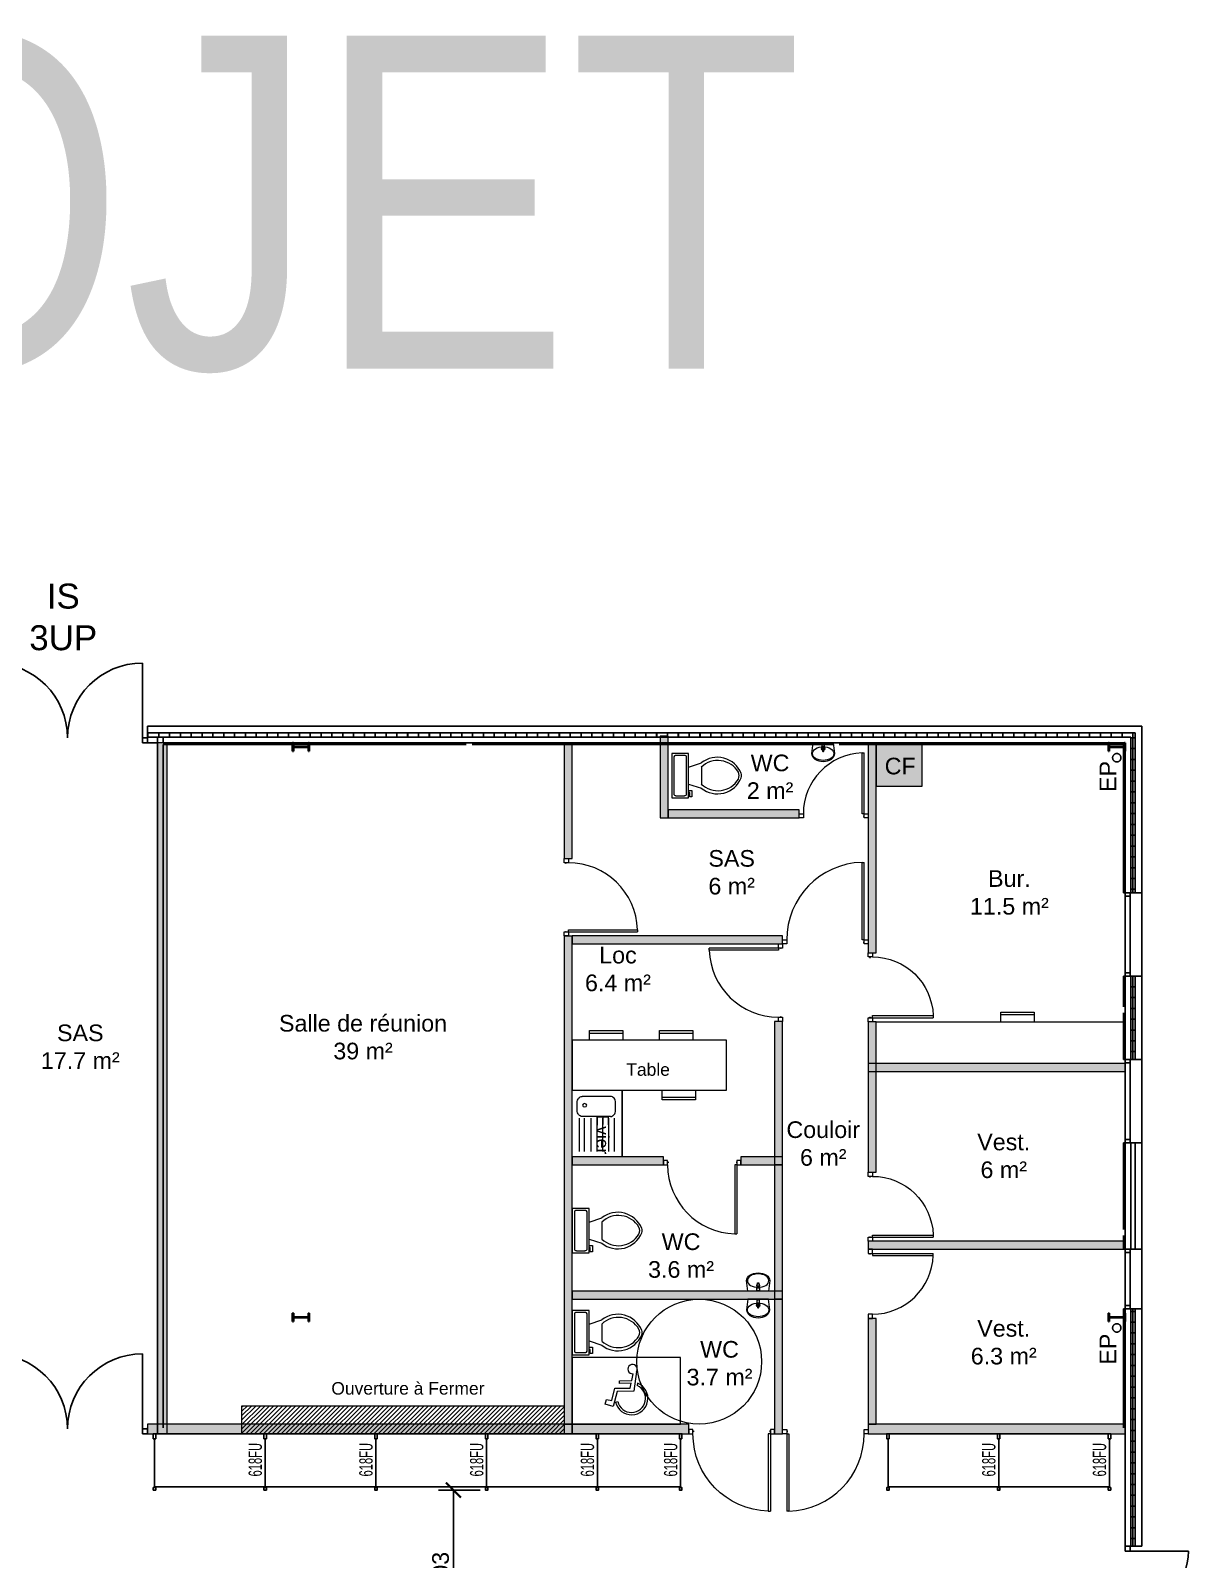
# Model space of a CAD drawing. Header units: millimetres. Extents: x 15590 to 15992, y 1055 to 1132.
# Drawn here: x 15718.58 to 15732.49, y 1105.35 to 1123.72 of the extents above; entities that cross this region are included whole.
import ezdxf
from ezdxf.enums import TextEntityAlignment as Align

# ---------------------------------------------------------------- set-up
doc = ezdxf.new("R2010")
doc.units = ezdxf.units.MM
doc.header["$MEASUREMENT"] = 0
for name, pattern in [('Cache', [564.444447, 282.222223, -282.222223]), ('Court', [0.25, 0.05, -0.075, 0.05, -0.075]), ('Tirets', [0.004586, 0.002822, -0.001764])]:
    doc.linetypes.add(name, pattern=pattern)
doc.layers.get('0').update_dxf_attribs({"lineweight": 9})
for name, color, linetype in [('Cotation', 7, 'Continuous'), ('EP', 7, 'Continuous'), ('FAMILLES', 8, 'Continuous'), ('GOND', 6, 'Continuous'), ('gondole', 6, 'Continuous'), ('Gondoles.VETTI', 7, 'Continuous'), ('le cartouche', 7, 'Continuous'), ('murs exterieurs.P', 7, 'Continuous'), ('murs interieurs.P', 7, 'Continuous'), ('structure', 7, 'Continuous')]:
    doc.layers.add(name, color=color, linetype=linetype)
for name, color, linetype, lineweight in [('DM cloison', 7, 'Continuous', 9), ('DM Divers', 7, 'Continuous', 9), ('DM locaux sociaux', 7, 'Continuous', 9), ('DM porte', 7, 'Continuous', 9), ('DM sanitaire', 7, 'Continuous', 9), ('Eléments', 7, 'Continuous', 9)]:
    doc.layers.add(name, color=color, linetype=linetype, lineweight=lineweight)
doc.styles.add('Arial Narrow', font='ARIALN.TTF', dxfattribs={"height": 0.3})
doc.styles.add('GENERATED_STYLE_2', font='')
doc.styles.get("Standard").update_dxf_attribs({"font": 'swiss.ttf', "height": 0.2})
doc.styles.get('GENERATED_STYLE_2').set_extended_font_data('Arial Occidental')
doc.dimstyles.get("Standard").update_dxf_attribs({"dimtxt": 0.2, "dimasz": 0.18, "dimexe": 0.18, "dimexo": 0.0625, "dimgap": 0.05, "dimtad": 1, "dimzin": 4, "dimdsep": 46, "dimtxsty": 'Standard', "dimblk": 'ARCHTICK', "dimcen": 0.09, "dimadec": 0, "dimazin": 0, "dimtfac": 1, "dimtofl": 0, "dimtmove": 0, "dimatfit": 3, "dimfxl": 1, "dimtolj": 1, "dimtzin": 0, "dimarcsym": 0})
pattern_1 = [(90, (15693.99056, 1074.65998), (-0.13, 8e-18), []), (180, (15693.99056, 1074.65998), (-8e-18, -0.13), [])]

# ---------------------------------------------------------------- blocks, each defined once
blk = doc.blocks.new('*U14')
at = {"layer": 'DM cloison'}
blk.add_hatch(color=3, dxfattribs=at).paths.add_polyline_path([(116, 1000), (0, 1000), (0, -7300), (116, -7300)])
blk.add_lwpolyline([(0, 1000), (0, -7300), (116, -7300), (116, 1000)], close=True, dxfattribs=at)
blk = doc.blocks.new('*U15')
at = {"layer": 'DM cloison'}
blk.add_hatch(color=3, dxfattribs=at).paths.add_polyline_path([(-237, 116), (-237, 0), (4866, 0), (4866, 116)])
blk.add_lwpolyline([(-237, 0), (4866, 0), (4866, 116), (-237, 116)], close=True, dxfattribs=at)
blk = doc.blocks.new('*U17')
at = {"layer": 'DM cloison'}
blk.add_hatch(color=3, dxfattribs=at).paths.add_polyline_path([(0, 116), (0, 0), (1400, 0), (1400, 116)])
blk.add_lwpolyline([(0, 0), (1400, 0), (1400, 116), (0, 116)], close=True, dxfattribs=at)
blk = doc.blocks.new('*U18')
at = {"layer": 'DM cloison'}
blk.add_hatch(color=3, dxfattribs=at).paths.add_polyline_path([(-2085, 116), (-2085, 0), (1000, 0), (1000, 116)])
blk.add_lwpolyline([(-2085, 0), (1000, 0), (1000, 116), (-2085, 116)], close=True, dxfattribs=at)
blk = doc.blocks.new('*U19')
at = {"layer": 'DM cloison'}
blk.add_hatch(color=2, dxfattribs=at).paths.add_polyline_path([(-2085, 96), (-2085, 0), (1000, 0), (1000, 96)])
blk.add_lwpolyline([(-2085, 0), (1000, 0), (1000, 96), (-2085, 96)], close=True, dxfattribs=at)
blk = doc.blocks.new('*U24')
at = {"layer": 'DM cloison'}
blk.add_hatch(color=2, dxfattribs=at).paths.add_polyline_path([(96, 1616), (0, 1616), (0, 0), (96, 0)])
blk.add_lwpolyline([(0, 1616), (0, 0), (96, 0), (96, 1616)], close=True, dxfattribs=at)
blk = doc.blocks.new('*U21')
at = {"layer": 'DM cloison'}
blk.add_hatch(color=2, dxfattribs=at).paths.add_polyline_path([(96, 1271), (0, 1271), (0, 0), (96, 0)])
blk.add_lwpolyline([(0, 1271), (0, 0), (96, 0), (96, 1271)], close=True, dxfattribs=at)
blk = doc.blocks.new('*U20')
at = {"layer": 'DM porte'}
for p, q in [((50, 0), (0, 0)), ((0, 0), (0, -50)), ((50, -50), (50, 0)), ((0, -50), (50, -50)), ((15, -50), (15, -55)), ((15, -55), (25, -55)), ((25, -55), (25, -50)), ((50, -50), (50, -75)), ((50, -50), (780, -50)), ((50, -75), (780, -75)), ((780, -75), (780, -50)), ((0, -780), (0, -830)), ((50, -780), (0, -780)), ((0, -830), (50, -830)), ((15, -775), (25, -775)), ((15, -780), (15, -775)), ((25, -775), (25, -780)), ((50, -830), (50, -780))]:
    blk.add_line(p, q, dxfattribs=at)
blk.add_arc((50, -50), 730, 270, 358.0374, dxfattribs=at)
blk = doc.blocks.new('*U35')
at = {"layer": 'DM cloison'}
blk.add_hatch(color=2, dxfattribs=at).paths.add_polyline_path([(96, 1806), (0, 1806), (0, 0), (96, 0)])
blk.add_lwpolyline([(0, 1806), (0, 0), (96, 0), (96, 1806)], close=True, dxfattribs=at)
blk = doc.blocks.new('*U23')
at = {"layer": 'DM cloison'}
blk.add_hatch(color=2, dxfattribs=at).paths.add_polyline_path([(0, 96), (0, 0), (2526, 0), (2526, 96)])
blk.add_lwpolyline([(0, 0), (2526, 0), (2526, 96), (0, 96)], close=True, dxfattribs=at)
blk = doc.blocks.new('Porte 93')
at = {"layer": 'DM porte'}
for p, q in [((-75, 980), (-50, 980)), ((-75, 50), (-75, 980)), ((-50, 50), (-50, 980)), ((-1030, 0), (-1030, 50)), ((-1030, 50), (-980, 50)), ((-980, 0), (-1030, 0)), ((-980, 50), (-980, 0)), ((-975, 25), (-980, 25)), ((-980, 15), (-975, 15)), ((-975, 15), (-975, 25)), ((-50, 50), (-75, 50)), ((-55, 15), (-55, 25)), ((-55, 25), (-50, 25)), ((-50, 15), (-55, 15)), ((-50, 50), (0, 50)), ((-50, 0), (-50, 50)), ((0, 0), (-50, 0)), ((0, 50), (0, 0))]:
    blk.add_line(p, q, dxfattribs=at)
blk.add_arc((-50, 50), 930, 91.5404, 180, dxfattribs=at)
blk = doc.blocks.new('*U25')
at = {"layer": 'DM sanitaire'}
for p, q in [((-64, 533), (-267, 533)), ((-267, 533), (-267, 0)), ((-241, 483), (-241, 51)), ((-114, 508), (-216, 508)), ((-89, 51), (-89, 483)), ((-64, 0), (-64, 533)), ((-64, 368), (89, 419)), ((89, 368), (89, 165)), ((-267, 0), (-64, 0)), ((-216, 25), (-114, 25)), ((-64, 165), (89, 114)), ((-64, 89), (-25, 89)), ((-51, 64), (-64, 64)), ((-51, 13), (-51, 64)), ((-25, 13), (-51, 13)), ((-25, 89), (-25, 13))]:
    blk.add_line(p, q, dxfattribs=at)
for centre, radius, start, end in [((-219, 486), 22.5, 81.8699, 188.1301), ((-111, 486), 22.5, 351.8699, 98.1301), ((281, 177), 309, 22.0284, 128.5307), ((287, 160), 288, 31.053, 133.6321), ((281, 356), 309, 231.4691, 337.9714), ((287, 373), 288, 226.3677, 328.9468), ((441, 267), 102, 335.7318, 24.2682), ((470, 267), 102, 344.8605, 15.1395), ((-219, 48), 22.5, 171.8699, 278.1301), ((-111, 48), 22.5, 261.8699, 8.1301)]:
    blk.add_arc(centre, radius, start, end, dxfattribs=at)
blk = doc.blocks.new('Lavabo')
at = {"layer": 'DM sanitaire', "color": 7, "linetype": 'Continuous'}
for p, q in [((-175, 0), (-200, -183)), ((175, 0), (-175, 0)), ((200, -183), (175, 0)), ((-200, -183), (-196, -209)), ((-196, -209), (-185, -234)), ((-185, -234), (-166, -257)), ((-183, -183), (-180, -160)), ((-180, -206), (-183, -183)), ((-180, -160), (-170, -139)), ((-170, -228), (-180, -206)), ((-170, -139), (-153, -118)), ((-153, -248), (-170, -228)), ((-166, -257), (-142, -278)), ((-153, -118), (-130, -101)), ((-130, -266), (-153, -248)), ((-130, -101), (-102, -86)), ((-102, -86), (-70, -75)), ((-70, -75), (-36, -69)), ((-36, -69), (0, -67)), ((-23, -25), (-25, -29)), ((-25, -29), (-25, -34)), ((-25, -34), (-25, -38)), ((-25, -38), (-23, -42)), ((-23, -26), (-24, -30)), ((-24, -30), (-24, -35)), ((-24, -31), (-24, -32)), ((-24, -32), (-24, -34)), ((-24, -35), (-21, -75)), ((-24, -35), (-21, -75)), ((-24, -35), (-24, -35)), ((-22, -21), (-23, -25)), ((-21, -22), (-23, -26)), ((-23, -42), (-23, -42)), ((-19, -17), (-22, -21)), ((-19, -18), (-21, -22)), ((-21, -75), (-20, -79)), ((-21, -75), (-20, -78)), ((-20, -78), (-19, -82)), ((-20, -79), (-19, -83)), ((-16, -14), (-19, -17)), ((-16, -15), (-19, -18)), ((-19, -82), (-17, -85)), ((-19, -83), (-17, -86)), ((-18, -85), (-11, -138)), ((-17, -85), (-15, -88)), ((-17, -86), (-15, -89)), ((-12, -12), (-16, -14)), ((-12, -13), (-16, -15)), ((-15, -88), (-12, -90)), ((-15, -89), (-12, -91)), ((-14, -73), (-14, -58)), ((-14, -58), (14, -58)), ((-14, -59), (14, -59)), ((-13, -76), (-14, -73)), ((-13, -78), (-13, -76)), ((-12, -80), (-13, -78)), ((-9, -10), (-12, -12)), ((-9, -11), (-12, -13)), ((-10, -82), (-12, -80)), ((-12, -90), (-9, -92)), ((-12, -91), (-9, -93)), ((-11, -138), (-11, -140)), ((-11, -140), (-10, -142)), ((-9, -84), (-10, -82)), ((-10, -142), (-9, -143)), ((-4, -9), (-9, -10)), ((-4, -10), (-9, -11)), ((-7, -85), (-9, -84)), ((-9, -92), (-6, -93)), ((-9, -93), (-6, -94)), ((-9, -143), (-7, -145)), ((-5, -86), (-7, -85)), ((-7, -145), (-6, -146)), ((-6, -93), (-2, -94)), ((-6, -94), (-2, -95)), ((-6, -146), (-4, -147)), ((-2, -87), (-5, -86)), ((0, -9), (-4, -9)), ((0, -9), (-4, -10)), ((-4, -147), (-2, -148)), ((0, -87), (-2, -87)), ((-2, -94), (2, -94)), ((-2, -95), (2, -95)), ((-2, -148), (0, -148)), ((4, -9), (0, -9)), ((4, -10), (0, -9)), ((0, -67), (36, -69)), ((2, -87), (0, -87)), ((0, -148), (2, -148)), ((5, -86), (2, -87)), ((2, -94), (6, -93)), ((2, -95), (6, -94)), ((2, -148), (4, -147)), ((9, -10), (4, -9)), ((9, -11), (4, -10)), ((4, -147), (6, -146)), ((7, -85), (5, -86)), ((6, -93), (9, -92)), ((6, -94), (9, -93)), ((6, -146), (7, -145)), ((9, -84), (7, -85)), ((7, -145), (9, -143)), ((12, -12), (9, -10)), ((12, -13), (9, -11)), ((10, -82), (9, -84)), ((9, -92), (12, -90)), ((9, -93), (12, -91)), ((9, -143), (10, -142)), ((12, -80), (10, -82)), ((10, -142), (11, -140)), ((11, -138), (18, -85)), ((11, -140), (11, -138)), ((16, -14), (12, -12)), ((16, -15), (12, -13)), ((13, -78), (12, -80)), ((12, -90), (15, -88)), ((12, -91), (15, -89)), ((14, -73), (13, -76)), ((13, -76), (13, -78)), ((14, -58), (14, -73)), ((15, -88), (17, -85)), ((15, -89), (17, -86)), ((19, -17), (16, -14)), ((19, -18), (16, -15)), ((17, -85), (19, -82)), ((17, -86), (19, -83)), ((22, -21), (19, -17)), ((21, -22), (19, -18)), ((19, -82), (20, -78)), ((19, -83), (20, -79)), ((20, -79), (21, -75)), ((20, -78), (21, -75)), ((23, -26), (21, -22)), ((21, -75), (24, -35)), ((21, -75), (24, -35)), ((23, -25), (22, -21)), ((25, -29), (23, -25)), ((24, -30), (23, -26)), ((23, -42), (25, -38)), ((23, -42), (23, -42)), ((24, -35), (24, -30)), ((24, -32), (24, -31)), ((24, -34), (24, -32)), ((24, -35), (24, -35)), ((25, -34), (25, -29)), ((25, -38), (25, -34)), ((36, -69), (70, -75)), ((70, -75), (102, -86)), ((102, -86), (130, -101)), ((130, -101), (153, -118)), ((153, -248), (130, -266)), ((142, -278), (166, -257)), ((153, -118), (170, -139)), ((170, -228), (153, -248)), ((166, -257), (185, -234)), ((170, -139), (180, -160)), ((180, -206), (170, -228)), ((180, -160), (183, -183)), ((183, -183), (180, -206)), ((185, -234), (196, -209)), ((196, -209), (200, -183)), ((-142, -278), (-111, -294)), ((-102, -280), (-130, -266)), ((-111, -294), (-77, -306)), ((-70, -291), (-102, -280)), ((-77, -306), (-39, -314)), ((-36, -298), (-70, -291)), ((-39, -314), (0, -317)), ((0, -300), (-36, -298)), ((36, -298), (0, -300)), ((0, -317), (39, -314)), ((70, -291), (36, -298)), ((39, -314), (77, -306)), ((102, -280), (70, -291)), ((77, -306), (111, -294)), ((130, -266), (102, -280)), ((111, -294), (142, -278))]:
    blk.add_line(p, q, dxfattribs=at)
blk.add_circle((0, -100), 30, dxfattribs=at)
blk = doc.blocks.new('Cigle handicapé')
at = {"layer": 'DM sanitaire', "color": 0, "linetype": 'ByBlock'}
for p, q in [((-144, 213), (4, 214)), ((-144, 181), (-144, 213)), ((4, 214), (20, 296)), ((60, 322), (28, 86)), ((-235, -25), (-199, 123)), ((-172, 85), (-222, -96)), ((-199, 123), (-15, 124)), ((28, 86), (-172, 85)), ((-3, 182), (-144, 181)), ((-15, 124), (-3, 182)), ((73, 183), (69, 154)), ((-315, -68), (-301, -11)), ((-222, -96), (-315, -68)), ((-301, -11), (-235, -25)), ((-192, -44), (-165, -37))]:
    blk.add_line(p, q, dxfattribs=at)
for centre, radius, start, end in [((13, 353), 56.3, 326.5723, 277.3675), ((0, 0), 197, 192.7923, 68.4146), ((0, 0), 169, 192.7923, 66.0275)]:
    blk.add_arc(centre, radius, start, end, dxfattribs=at)
blk = doc.blocks.new('Handi sanitaire')
at = {"layer": 'DM sanitaire'}
blk.add_lwpolyline([(0, 0), (1300, 0), (1300, 800), (0, 800)], close=True, dxfattribs=at)
blk.add_blockref('Cigle handicapé', (712, 309), dxfattribs=at)
blk = doc.blocks.new('*U34')
at = {"layer": 'DM cloison'}
blk.add_hatch(color=2, dxfattribs=at).paths.add_polyline_path([(96, 3338), (0, 3338), (0, 0), (96, 0)])
blk.add_lwpolyline([(0, 3338), (0, 0), (96, 0), (96, 3338)], close=True, dxfattribs=at)
blk = doc.blocks.new('*U29')
at = {"layer": 'DM cloison'}
blk.add_hatch(color=2, dxfattribs=at).paths.add_polyline_path([(500, 96), (500, 0), (1000, 0), (1000, 96)])
blk.add_lwpolyline([(500, 0), (1000, 0), (1000, 96), (500, 96)], close=True, dxfattribs=at)
blk = doc.blocks.new('*U31')
at = {"layer": 'DM porte'}
for p, q in [((-880, 50), (-930, 50)), ((-930, 50), (-930, 0)), ((-930, 0), (-880, 0)), ((-880, 0), (-880, 50)), ((-880, 35), (-875, 35)), ((-875, 25), (-880, 25)), ((-875, 35), (-875, 25)), ((-50, 0), (-75, 0)), ((-75, 0), (-75, -830)), ((-55, 35), (-55, 25)), ((-50, 35), (-55, 35)), ((-55, 25), (-50, 25)), ((-50, 50), (-50, 0)), ((0, 50), (-50, 50)), ((-50, 0), (0, 0)), ((-50, 0), (-50, -830)), ((0, 0), (0, 50)), ((-75, -830), (-50, -830))]:
    blk.add_line(p, q, dxfattribs=at)
blk.add_arc((-50, 0), 830, 180, 268.274, dxfattribs=at)
blk = doc.blocks.new('*U32')
at = {"layer": 'DM cloison'}
blk.add_hatch(color=2, dxfattribs=at).paths.add_polyline_path([(0, 96), (0, 0), (1096, 0), (1096, 96)])
blk.add_lwpolyline([(0, 0), (1096, 0), (1096, 96), (0, 96)], close=True, dxfattribs=at)
blk = doc.blocks.new('*U33')
at = {"layer": 'DM porte'}
for p, q in [((-50, 0), (0, 0)), ((0, 0), (0, -50)), ((-50, -50), (-880, -50)), ((-880, -75), (-880, -50)), ((-50, -75), (-880, -75)), ((-50, -50), (-50, 0)), ((0, -50), (-50, -50)), ((-50, -50), (-50, -75)), ((-25, -55), (-25, -50)), ((-15, -55), (-25, -55)), ((-15, -50), (-15, -55)), ((-50, -930), (-50, -880)), ((-50, -880), (0, -880)), ((-15, -875), (-25, -875)), ((-25, -875), (-25, -880)), ((-15, -880), (-15, -875)), ((0, -880), (0, -930)), ((0, -930), (-50, -930))]:
    blk.add_line(p, q, dxfattribs=at)
blk.add_arc((-50, -50), 830, 181.726, 270, dxfattribs=at)
blk = doc.blocks.new('*U22')
at = {"layer": 'DM cloison'}
blk.add_hatch(color=2, dxfattribs=at).paths.add_polyline_path([(96, 2236), (0, 2236), (0, -285), (96, -285)])
blk.add_lwpolyline([(0, 2236), (0, -285), (96, -285), (96, 2236)], close=True, dxfattribs=at)
blk = doc.blocks.new('*U36')
at = {"layer": 'DM cloison'}
blk.add_hatch(color=2, dxfattribs=at).paths.add_polyline_path([(-1405, 96), (-1405, 0), (170, 0), (170, 96)])
blk.add_lwpolyline([(-1405, 0), (170, 0), (170, 96), (-1405, 96)], close=True, dxfattribs=at)
blk = doc.blocks.new('*U37')
at = {"layer": 'DM cloison'}
blk.add_hatch(color=2, dxfattribs=at).paths.add_polyline_path([(96, 1000), (0, 1000), (0, 19), (96, 19)])
blk.add_lwpolyline([(0, 1000), (0, 19), (96, 19), (96, 1000)], close=True, dxfattribs=at)
blk = doc.blocks.new('Porte 73')
at = {"layer": 'DM porte'}
for p, q in [((-75, 780), (-50, 780)), ((-75, 50), (-75, 780)), ((-50, 50), (-50, 780)), ((-830, 0), (-830, 50)), ((-830, 50), (-780, 50)), ((-780, 0), (-830, 0)), ((-780, 50), (-780, 0)), ((-775, 25), (-780, 25)), ((-780, 15), (-775, 15)), ((-775, 15), (-775, 25)), ((-50, 50), (-75, 50)), ((-55, 15), (-55, 25)), ((-55, 25), (-50, 25)), ((-50, 15), (-55, 15)), ((-50, 50), (0, 50)), ((-50, 0), (-50, 50)), ((0, 0), (-50, 0)), ((0, 50), (0, 0))]:
    blk.add_line(p, q, dxfattribs=at)
blk.add_arc((-50, 50), 730, 91.9626, 180, dxfattribs=at)
blk = doc.blocks.new('*U38')
at = {"layer": 'DM porte'}
for p, q in [((0, 880), (0, 930)), ((0, 930), (50, 930)), ((50, 930), (50, 880)), ((50, 880), (0, 880)), ((15, 880), (15, 875)), ((15, 875), (25, 875)), ((25, 875), (25, 880)), ((0, 50), (50, 50)), ((0, 0), (0, 50)), ((50, 0), (0, 0)), ((15, 55), (25, 55)), ((15, 50), (15, 55)), ((25, 55), (25, 50)), ((50, 50), (50, 75)), ((50, 75), (880, 75)), ((50, 50), (50, 0)), ((50, 50), (880, 50)), ((880, 75), (880, 50))]:
    blk.add_line(p, q, dxfattribs=at)
blk.add_arc((50, 50), 830, 1.726, 90, dxfattribs=at)
blk = doc.blocks.new('*U39')
at = {"layer": 'DM cloison'}
blk.add_hatch(color=2, dxfattribs=at).paths.add_polyline_path([(96, 5864), (0, 5864), (0, 0), (96, 0)])
blk.add_lwpolyline([(0, 5864), (0, 0), (96, 0), (96, 5864)], close=True, dxfattribs=at)
blk = doc.blocks.new('*U40')
at = {"layer": 'DM cloison'}
blk.add_hatch(color=2, dxfattribs=at).paths.add_polyline_path([(96, 1389), (0, 1389), (0, 0), (96, 0)])
blk.add_lwpolyline([(0, 1389), (0, 0), (96, 0), (96, 1389)], close=True, dxfattribs=at)
blk = doc.blocks.new('3 UP')
at = {"layer": 'DM Divers', "insert": (98, -178), "char_height": 300, "width": 1121.01, "attachment_point": 2}
blk.add_mtext('{\\fArial|b0|i0|c0|p34;\\C1;IS \\P3UP}', dxfattribs=at)
blk = doc.blocks.new('Chaise')
at = {"layer": 'DM Divers', "linetype": 'Continuous', "lineweight": 9, "ltscale": 0.4}
for p, q in [((0, 0), (0, 118)), ((400, 118), (400, 0))]:
    blk.add_line(p, q, dxfattribs=at)
at = {"layer": 'DM Divers', "lineweight": 9}
for p, q in [((0, 118), (400, 118)), ((0, 87), (400, 87))]:
    blk.add_line(p, q, dxfattribs=at)
blk = doc.blocks.new('Table')
at = {"layer": 'DM locaux sociaux'}
for p, q in [((1852, 600), (0, 600)), ((0, 600), (0, 0)), ((1852, 0), (1852, 600)), ((0, 0), (1852, 0))]:
    blk.add_line(p, q, dxfattribs=at)
blk.add_text('Table', height=150, dxfattribs=at).set_placement((649, 173))
blk = doc.blocks.new('*U55')
at = {"layer": 'DM Divers', "linetype": 'Continuous', "lineweight": 9, "ltscale": 0.4}
for p, q in [((-400, 118), (-400, 236)), ((0, 236), (0, 118))]:
    blk.add_line(p, q, dxfattribs=at)
at = {"layer": 'DM Divers', "lineweight": 9}
for p, q in [((0, 149), (-400, 149)), ((0, 118), (-400, 118))]:
    blk.add_line(p, q, dxfattribs=at)
blk = doc.blocks.new('CF')
blk.add_hatch(color=253).paths.add_polyline_path([(0, 0), (550, 0), (550, 500), (0, 500)])
at = {"layer": 'DM locaux sociaux'}
blk.add_lwpolyline([(0, 0), (550, 0), (550, 500), (0, 500)], close=True, dxfattribs=at)
at = {"layer": 'Eléments', "color": 5, "linetype": 'Cache', "ltscale": 250}
blk.add_lwpolyline([(0, 0), (550, 0), (550, 500), (0, 500)], close=True, dxfattribs=at)
at = {"layer": 'DM locaux sociaux', "insert": (101, 342), "char_height": 200, "width": 1584.49, "attachment_point": 1}
blk.add_mtext('{\\fArial|b0|i0|c238|p34;\\C1;CF}', dxfattribs=at)
blk = doc.blocks.new('M618FU-1330')
for points in [[(-0.637, 1.345), (-0.647, 1.345), (-0.647, 1.36), (-0.677, 1.36), (-0.677, 1.33), (-0.647, 1.33), (-0.647, 1.345), (-0.637, 1.345)], [(-0.06, 1.345), (-0.637, 1.345)], [(-0.636, 0.015), (-0.636, 1.345)], [(-0.637, 0.015), (-0.647, 0.015), (-0.647, 0.03), (-0.677, 0.03), (-0.677, 0), (-0.647, 0), (-0.647, 0.015), (-0.637, 0.015)], [(-0.06, 0.015), (-0.637, 0.015)]]:
    blk.add_lwpolyline(points)
for points in [[(-0.06, 1.33), (0, 1.33), (0, 1.36), (-0.06, 1.36)], [(-0.06, 0), (0, 0), (0, 0.03), (-0.06, 0.03)]]:
    blk.add_lwpolyline(points, close=True)
at = {"color": 7, "lineweight": 25}
blk.add_lwpolyline([(0, 0.03), (0, 1.33)], dxfattribs=at)
at = {"color": 151, "lineweight": 15, "width": 0.6}
blk.add_text('618FU', height=0.16, dxfattribs=at).set_placement((-0.11, 0.135), align=Align.MIDDLE_RIGHT)
blk = doc.blocks.new('A$C72C830AC')
at = {"layer": 'GOND', "color": 7, "lineweight": 25}
blk.add_lwpolyline([(0, 1.03), (0, 0.03)], dxfattribs=at)
at = {"layer": 'GOND'}
for points in [[(0.06, 1.03), (0, 1.03), (0, 1), (0.06, 1)], [(0.06, 0.03), (0, 0.03), (0, 0), (0.06, 0)]]:
    blk.add_lwpolyline(points, close=True, dxfattribs=at)
for points in [[(0.06, 1.015), (0.636, 1.015)], [(0.636, 1.015), (0.646, 1.015), (0.646, 1), (0.676, 1), (0.676, 1.03), (0.646, 1.03), (0.646, 1.015), (0.636, 1.015)], [(0.636, 1.015), (0.636, 0.015)], [(0.06, 0.015), (0.636, 0.015)], [(0.636, 0.015), (0.646, 0.015), (0.646, 0), (0.676, 0), (0.676, 0.03), (0.646, 0.03), (0.646, 0.015), (0.636, 0.015)]]:
    blk.add_lwpolyline(points, dxfattribs=at)
at = {"color": 151, "lineweight": 15, "width": 0.6}
blk.add_text('618FU', height=0.16, rotation=180, dxfattribs=at).set_placement((0.11, 0.895), align=Align.MIDDLE_RIGHT)
blk = doc.blocks.new('_ArchTick')
at = {"color": 0, "linetype": 'ByBlock', "const_width": 0.15}
blk.add_lwpolyline([(-0.5, -0.5), (0.5, 0.5)], dxfattribs=at)
blk = doc.blocks.new('*D192')
at = {"color": 0, "lineweight": -2, "transparency": 16777216}
for p, q in [((15723.982, 1106.183), (15723.479, 1106.183)), ((15723.659, 1106.183), (15723.659, 1104.156)), ((15723.197, 1104.156), (15723.839, 1104.156))]:
    blk.add_line(p, q, dxfattribs=at)
at = {"layer": 'DEFPOINTS', "color": 0, "transparency": 16777216}
for p in [(15724.044, 1106.183), (15723.135, 1104.156), (15723.659, 1104.156)]:
    blk.add_point(p, dxfattribs=at)
at = {"color": 0, "lineweight": -2, "transparency": 16777216, "xscale": 0.18, "yscale": 0.18, "zscale": 0.18}
for p, rotation in [((15723.659, 1106.183), 90), ((15723.659, 1104.156), 270)]:
    blk.add_blockref('_ArchTick', p, dxfattribs=dict(at, rotation=rotation))
at = {"color": 0, "transparency": 16777216, "insert": (15723.506, 1105.169), "char_height": 0.2, "attachment_point": 5, "rotation": 90}
blk.add_mtext('\\A1;2.03', dxfattribs=at)

msp = doc.modelspace()

# ---------------------------------------------------------------- hatches: boundary and pattern name
at = {"layer": 'DM cloison'}
h = msp.add_hatch(dxfattribs=at)
h.set_pattern_fill('ANSI31', color=1, scale=0.3, style=0)
h.set_pattern_definition([(45, (15702.348004, 1070.328434), (-0.026516504, 0.026516504), [])])
h.paths.add_polyline_path([(15724.991, 1106.859), (15721.12, 1106.859), (15721.12, 1107.197), (15724.991, 1107.197)])
at = {"layer": 'murs exterieurs.P', "linetype": 'Continuous', "ltscale": 1000}
h = msp.add_hatch(dxfattribs=at)
h.set_pattern_fill('ISOLANT_POLYSTYRENE_0005', color=256, scale=0.1, angle=90, style=0, pattern_type=2)
h.set_pattern_definition(pattern_1)
h.paths.add_polyline_path([(15722.056, 1115.279), (15719.984, 1115.279), (15719.984, 1115.229), (15722.056, 1115.229)], flags=0)
h = msp.add_hatch(dxfattribs=at)
h.set_pattern_fill('ISOLANT_POLYSTYRENE_0005', color=256, scale=0.1, angle=90, style=0, pattern_type=2)
h.set_pattern_definition([(90, (15695.94006, 1074.65998), (-0.13, 8e-18), []), (180, (15695.94006, 1074.65998), (-8e-18, -0.13), [])])
h.paths.add_polyline_path([(15724.005, 1115.279), (15721.934, 1115.279), (15721.934, 1115.229), (15724.005, 1115.229)], flags=0)
h = msp.add_hatch(dxfattribs=at)
h.set_pattern_fill('ISOLANT_POLYSTYRENE_0005', color=256, scale=0.1, angle=90, style=0, pattern_type=2)
h.set_pattern_definition(pattern_1)
h.paths.add_polyline_path([(15725.052, 1115.279), (15723.056, 1115.279), (15723.056, 1115.229), (15725.052, 1115.229)], flags=0)
h = msp.add_hatch(dxfattribs=at)
h.set_pattern_fill('ISOLANT_POLYSTYRENE_0005', color=256, scale=0.1, angle=90, style=0, pattern_type=2)
h.set_pattern_definition([(90, (15698.80215, 1074.65998), (-0.13, 8e-18), []), (180, (15698.80215, 1074.65998), (-8e-18, -0.13), [])])
h.paths.add_polyline_path([(15726.868, 1115.279), (15724.796, 1115.279), (15724.796, 1115.229), (15726.868, 1115.229)], flags=0)
h = msp.add_hatch(dxfattribs=at)
h.set_pattern_fill('ISOLANT_POLYSTYRENE_0005', color=256, scale=0.1, angle=90, style=0, pattern_type=2)
h.set_pattern_definition(pattern_1)
h.paths.add_polyline_path([(15731.848, 1115.279), (15726.052, 1115.279), (15726.052, 1115.229), (15731.798, 1115.229)], flags=0)
h = msp.add_hatch(dxfattribs=at)
h.set_pattern_fill('ISOLANT_POLYSTYRENE_0005', color=256, scale=0.1, angle=90, style=0, pattern_type=2)
h.set_pattern_definition(pattern_1)
h.paths.add_polyline_path([(15731.848, 1113.356), (15731.848, 1115.279), (15731.798, 1115.229), (15731.798, 1113.356)], flags=0)
h = msp.add_hatch(dxfattribs=at)
h.set_pattern_fill('ISOLANT_POLYSTYRENE_0005', color=256, scale=0.1, angle=90, style=0, pattern_type=2)
h.set_pattern_definition(pattern_1)
h.paths.add_polyline_path([(15731.848, 1111.356), (15731.848, 1112.356), (15731.798, 1112.356), (15731.798, 1111.356)], flags=0)
h = msp.add_hatch(dxfattribs=at)
h.set_pattern_fill('ISOLANT_POLYSTYRENE_0005', color=256, scale=0.1, angle=90, style=0, pattern_type=2)
h.set_pattern_definition(pattern_1)
h.paths.add_polyline_path([(15731.848, 1105.51), (15731.848, 1108.361), (15731.798, 1108.361), (15731.798, 1105.51)], flags=0)

# ---------------------------------------------------------------- linework, layer by layer
at = {"layer": 'Cotation', "linetype": 'Continuous', "ltscale": 1000}
for p, q in [((15727.053, 1115.359), (15726.866, 1115.359)), ((15729.551, 1115.359), (15729.364, 1115.359)), ((15727.053, 1115.159), (15726.866, 1115.159)), ((15729.551, 1115.159), (15729.364, 1115.159)), ((15731.708, 1107.711), (15731.708, 1107.523)), ((15731.728, 1107.711), (15731.728, 1107.523))]:
    msp.add_line(p, q, dxfattribs=at)
at = {"layer": 'DM cloison'}
msp.add_line((15728.739, 1111.808), (15731.728, 1111.808), dxfattribs=at)
at = {"layer": 'DM cloison', "color": 1}
msp.add_lwpolyline([(15724.991, 1106.859), (15721.12, 1106.859), (15721.12, 1107.197), (15724.991, 1107.197)], close=True, dxfattribs=at)
at = {"layer": 'DM locaux sociaux', "color": 1, "linetype": 'Cache'}
msp.add_circle((15726.612, 1107.726), 0.75, dxfattribs=at)
at = {"layer": 'DM sanitaire', "color": 7, "linetype": 'Continuous'}
for p, q in [((15725.087, 1110.787), (15725.087, 1110.987)), ((15725.087, 1110.187), (15725.087, 1110.987)), ((15725.087, 1110.987), (15725.687, 1110.987)), ((15725.147, 1110.838), (15725.148, 1110.853)), ((15725.147, 1110.746), (15725.147, 1110.838)), ((15725.148, 1110.853), (15725.151, 1110.867)), ((15725.151, 1110.867), (15725.157, 1110.88)), ((15725.157, 1110.88), (15725.164, 1110.891)), ((15725.164, 1110.891), (15725.173, 1110.9)), ((15725.173, 1110.9), (15725.184, 1110.907)), ((15725.184, 1110.907), (15725.195, 1110.912)), ((15725.195, 1110.912), (15725.207, 1110.913)), ((15725.547, 1110.913), (15725.207, 1110.913)), ((15725.236, 1110.827), (15725.218, 1110.821)), ((15725.254, 1110.821), (15725.236, 1110.827)), ((15725.559, 1110.912), (15725.547, 1110.913)), ((15725.57, 1110.907), (15725.559, 1110.912)), ((15725.58, 1110.9), (15725.57, 1110.907)), ((15725.589, 1110.891), (15725.58, 1110.9)), ((15725.597, 1110.88), (15725.589, 1110.891)), ((15725.602, 1110.867), (15725.597, 1110.88)), ((15725.606, 1110.853), (15725.602, 1110.867)), ((15725.607, 1110.838), (15725.606, 1110.853)), ((15725.607, 1110.746), (15725.607, 1110.838)), ((15725.687, 1110.187), (15725.687, 1110.987)), ((15725.687, 1110.987), (15725.687, 1110.187)), ((15725.148, 1110.731), (15725.147, 1110.746)), ((15725.151, 1110.717), (15725.148, 1110.731)), ((15725.157, 1110.704), (15725.151, 1110.717)), ((15725.164, 1110.693), (15725.157, 1110.704)), ((15725.173, 1110.684), (15725.164, 1110.693)), ((15725.172, 1110.649), (15725.172, 1110.251)), ((15725.184, 1110.677), (15725.173, 1110.684)), ((15725.195, 1110.672), (15725.184, 1110.677)), ((15725.207, 1110.671), (15725.195, 1110.672)), ((15725.547, 1110.671), (15725.207, 1110.671)), ((15725.218, 1110.821), (15725.211, 1110.807)), ((15725.211, 1110.807), (15725.218, 1110.793)), ((15725.218, 1110.793), (15725.236, 1110.787)), ((15725.23, 1110.649), (15725.23, 1110.251)), ((15725.236, 1110.787), (15725.254, 1110.793)), ((15725.261, 1110.807), (15725.254, 1110.821)), ((15725.254, 1110.793), (15725.261, 1110.807)), ((15725.312, 1110.649), (15725.312, 1110.251)), ((15725.382, 1110.649), (15725.382, 1110.251)), ((15725.452, 1110.649), (15725.452, 1110.251)), ((15725.522, 1110.649), (15725.522, 1110.251)), ((15725.547, 1110.671), (15725.559, 1110.672)), ((15725.559, 1110.672), (15725.57, 1110.677)), ((15725.57, 1110.677), (15725.58, 1110.684)), ((15725.58, 1110.684), (15725.589, 1110.693)), ((15725.589, 1110.693), (15725.597, 1110.704)), ((15725.592, 1110.649), (15725.592, 1110.251)), ((15725.597, 1110.704), (15725.602, 1110.717)), ((15725.602, 1110.717), (15725.606, 1110.731)), ((15725.606, 1110.731), (15725.607, 1110.746)), ((15725.687, 1110.187), (15725.087, 1110.187))]:
    msp.add_line(p, q, dxfattribs=at)
at = {"layer": 'EP', "linetype": 'Tirets', "ltscale": 1000}
for centre in [(15731.628, 1114.981), (15731.628, 1108.131)]:
    msp.add_circle(centre, 0.05, dxfattribs=at)
at = {"layer": 'Gondoles.VETTI', "linetype": 'Continuous', "ltscale": 1000}
for p, q in [((15731.728, 1106.759), (15731.728, 1106.859)), ((15731.728, 1106.859), (15731.728, 1106.329)), ((15731.728, 1106.329), (15731.728, 1106.759))]:
    msp.add_line(p, q, dxfattribs=at)
at = {"layer": 'murs exterieurs.P', "linetype": 'Continuous', "ltscale": 1000}
for p, q in [((15719.924, 1115.219), (15719.924, 1116.119)), ((15719.984, 1115.359), (15719.984, 1115.279)), ((15723.056, 1115.279), (15719.984, 1115.279)), ((15719.984, 1115.279), (15719.984, 1115.229)), ((15726.052, 1115.279), (15723.056, 1115.279)), ((15731.848, 1115.279), (15726.052, 1115.279)), ((15731.848, 1113.356), (15731.848, 1115.279)), ((15719.984, 1115.219), (15719.924, 1115.219)), ((15719.924, 1115.219), (15719.924, 1115.159)), ((15719.924, 1115.159), (15719.984, 1115.159)), ((15719.984, 1115.159), (15719.984, 1115.219)), ((15720.105, 1115.229), (15720.105, 1115.159)), ((15720.175, 1115.159), (15720.175, 1115.229)), ((15722.056, 1115.159), (15723.056, 1115.159)), ((15725.052, 1115.159), (15726.052, 1115.159)), ((15731.728, 1113.356), (15731.728, 1112.356)), ((15731.728, 1113.316), (15731.728, 1113.356)), ((15731.728, 1113.356), (15731.788, 1113.356)), ((15731.788, 1113.316), (15731.728, 1113.316)), ((15731.728, 1113.316), (15731.728, 1112.396)), ((15731.788, 1113.356), (15731.788, 1113.316)), ((15731.788, 1113.316), (15731.788, 1112.396)), ((15731.798, 1113.356), (15731.848, 1113.356)), ((15731.848, 1113.356), (15731.928, 1113.356)), ((15731.928, 1112.356), (15731.928, 1113.356)), ((15731.728, 1112.356), (15731.728, 1112.396)), ((15731.728, 1112.396), (15731.788, 1112.396)), ((15731.788, 1112.356), (15731.728, 1112.356)), ((15731.788, 1112.396), (15731.788, 1112.356)), ((15731.848, 1112.356), (15731.798, 1112.356)), ((15731.928, 1112.356), (15731.848, 1112.356)), ((15731.848, 1111.356), (15731.848, 1112.356)), ((15731.728, 1111.356), (15731.728, 1110.356)), ((15731.728, 1111.316), (15731.728, 1111.356)), ((15731.728, 1111.356), (15731.788, 1111.356)), ((15731.788, 1111.316), (15731.728, 1111.316)), ((15731.728, 1111.316), (15731.728, 1110.396)), ((15731.788, 1111.356), (15731.788, 1111.316)), ((15731.788, 1111.316), (15731.788, 1110.396)), ((15731.798, 1111.356), (15731.848, 1111.356)), ((15731.848, 1111.356), (15731.928, 1111.356)), ((15731.928, 1110.356), (15731.928, 1111.356)), ((15731.728, 1110.356), (15731.728, 1110.396)), ((15731.728, 1110.396), (15731.788, 1110.396)), ((15731.788, 1110.356), (15731.728, 1110.356)), ((15731.788, 1110.396), (15731.788, 1110.356)), ((15731.848, 1110.356), (15731.798, 1110.356)), ((15731.928, 1110.356), (15731.848, 1110.356)), ((15731.848, 1109.076), (15731.848, 1110.356)), ((15731.728, 1109.076), (15731.728, 1108.361)), ((15731.728, 1109.036), (15731.728, 1109.076)), ((15731.728, 1109.076), (15731.788, 1109.076)), ((15731.788, 1109.036), (15731.728, 1109.036)), ((15731.728, 1109.036), (15731.728, 1108.401)), ((15731.788, 1109.076), (15731.788, 1109.036)), ((15731.788, 1109.036), (15731.788, 1108.401)), ((15731.798, 1109.076), (15731.848, 1109.076)), ((15731.848, 1109.076), (15731.928, 1109.076)), ((15731.928, 1108.361), (15731.928, 1109.076)), ((15731.728, 1108.361), (15731.728, 1108.401)), ((15731.728, 1108.401), (15731.788, 1108.401)), ((15731.788, 1108.361), (15731.728, 1108.361)), ((15731.788, 1108.401), (15731.788, 1108.361)), ((15731.848, 1108.361), (15731.798, 1108.361)), ((15731.928, 1108.361), (15731.848, 1108.361)), ((15731.848, 1105.51), (15731.848, 1108.361)), ((15719.924, 1106.919), (15719.924, 1107.819)), ((15719.984, 1106.919), (15719.924, 1106.919)), ((15719.924, 1106.919), (15719.924, 1106.859)), ((15719.924, 1106.859), (15719.984, 1106.859)), ((15719.984, 1106.859), (15719.984, 1106.919)), ((15731.728, 1105.45), (15731.728, 1105.51)), ((15731.728, 1105.51), (15731.788, 1105.51)), ((15731.788, 1105.51), (15731.788, 1105.45)), ((15731.798, 1105.51), (15731.848, 1105.51)), ((15731.848, 1105.51), (15731.928, 1105.51)), ((15731.788, 1105.45), (15731.728, 1105.45)), ((15731.788, 1105.45), (15732.488, 1105.45))]:
    msp.add_line(p, q, dxfattribs=at)
at = {"layer": 'murs exterieurs.P', "color": 31, "linetype": 'Continuous', "lineweight": 25, "ltscale": 1000}
for p, q in [((15719.984, 1115.229), (15719.984, 1115.159)), ((15719.984, 1115.229), (15723.056, 1115.229)), ((15723.056, 1115.229), (15726.052, 1115.229)), ((15726.052, 1115.229), (15731.798, 1115.229)), ((15731.798, 1115.229), (15731.798, 1113.356)), ((15731.728, 1113.356), (15731.798, 1113.356)), ((15731.798, 1112.356), (15731.728, 1112.356)), ((15731.798, 1112.356), (15731.798, 1111.356)), ((15731.728, 1111.356), (15731.798, 1111.356)), ((15731.798, 1110.356), (15731.728, 1110.356)), ((15731.798, 1110.356), (15731.798, 1109.076)), ((15731.728, 1109.076), (15731.798, 1109.076)), ((15731.798, 1108.361), (15731.728, 1108.361)), ((15731.798, 1108.361), (15731.798, 1105.51)), ((15719.984, 1106.929), (15719.984, 1106.859)), ((15731.728, 1105.51), (15731.798, 1105.51))]:
    msp.add_line(p, q, dxfattribs=at)
at = {"layer": 'murs exterieurs.P', "linetype": 'Continuous', "ltscale": 1000, "flags": 128}
for points in [[(15723.056, 1115.359), (15719.984, 1115.359)], [(15725.052, 1115.359), (15723.056, 1115.359)], [(15731.928, 1115.359), (15725.003, 1115.359)], [(15731.928, 1113.356), (15731.928, 1115.359)], [(15731.928, 1111.356), (15731.928, 1112.356)], [(15731.928, 1109.076), (15731.928, 1110.356)], [(15731.928, 1105.51), (15731.928, 1108.361)]]:
    msp.add_lwpolyline(points, dxfattribs=at)
at = {"layer": 'murs exterieurs.P', "color": 31, "linetype": 'Continuous', "lineweight": 25, "ltscale": 1000, "flags": 128}
for points in [[(15719.984, 1115.159), (15720.105, 1115.159)], [(15720.175, 1115.159), (15722.056, 1115.159)], [(15723.056, 1115.159), (15723.813, 1115.159)], [(15723.883, 1115.159), (15725.052, 1115.159)], [(15726.052, 1115.159), (15728.223, 1115.159)], [(15728.293, 1115.159), (15731.728, 1115.159)], [(15731.728, 1115.159), (15731.728, 1113.356)], [(15731.728, 1112.356), (15731.728, 1111.356)], [(15731.728, 1110.356), (15731.728, 1109.076)], [(15731.728, 1108.361), (15731.728, 1105.51)]]:
    msp.add_lwpolyline(points, dxfattribs=at)
at = {"layer": 'murs exterieurs.P', "linetype": 'Continuous', "ltscale": 1000}
for centre, radius, start, end in [((15718.124, 1115.219), 0.9, 0, 90), ((15719.924, 1115.219), 0.9, 90, 180), ((15718.124, 1106.919), 0.9, 0, 90), ((15719.924, 1106.919), 0.9, 90, 180), ((15731.788, 1105.45), 0.7, 270, 0)]:
    msp.add_arc(centre, radius, start, end, dxfattribs=at)
at = {"layer": 'murs interieurs.P', "linetype": 'Continuous', "ltscale": 1000}
for p, q in [((15731.708, 1113.356), (15731.728, 1113.356)), ((15731.708, 1113.356), (15731.728, 1113.356)), ((15731.708, 1112.356), (15731.728, 1112.356)), ((15731.708, 1112.356), (15731.728, 1112.356)), ((15731.708, 1111.356), (15731.728, 1111.356)), ((15731.708, 1111.356), (15731.728, 1111.356)), ((15731.708, 1110.356), (15731.728, 1110.356)), ((15731.708, 1110.356), (15731.728, 1110.356)), ((15731.708, 1109.076), (15731.728, 1109.076)), ((15731.708, 1109.076), (15731.728, 1109.076)), ((15731.708, 1108.361), (15731.728, 1108.361)), ((15731.708, 1108.361), (15731.728, 1108.361))]:
    msp.add_line(p, q, dxfattribs=at)
at = {"layer": 'murs interieurs.P', "linetype": 'Continuous', "ltscale": 1000, "flags": 128}
for points in [[(15720.105, 1115.159), (15720.105, 1106.859)], [(15720.175, 1111.453), (15720.175, 1115.139)], [(15720.175, 1109.156), (15720.175, 1111.453)], [(15720.175, 1106.929), (15720.175, 1109.156)]]:
    msp.add_lwpolyline(points, dxfattribs=at)
at = {"layer": 'murs interieurs.P', "linetype": 'Court', "ltscale": 1000, "flags": 128}
for points in [[(15723.883, 1115.159), (15720.175, 1115.159)], [(15720.175, 1115.139), (15723.813, 1115.139)], [(15728.293, 1115.159), (15723.883, 1115.159)], [(15723.883, 1115.139), (15728.223, 1115.139)], [(15731.728, 1115.159), (15728.293, 1115.159)], [(15728.293, 1115.139), (15731.708, 1115.139)], [(15731.708, 1115.139), (15731.708, 1113.356)], [(15731.728, 1113.356), (15731.728, 1115.159)], [(15731.708, 1112.356), (15731.708, 1111.988)], [(15731.728, 1111.356), (15731.728, 1112.356)], [(15731.708, 1111.918), (15731.708, 1111.356)], [(15731.708, 1110.356), (15731.708, 1109.312)], [(15731.728, 1109.076), (15731.728, 1110.356)], [(15731.708, 1109.242), (15731.708, 1109.076)], [(15731.708, 1108.361), (15731.708, 1106.929)], [(15731.728, 1106.859), (15731.728, 1108.361)]]:
    msp.add_lwpolyline(points, dxfattribs=at)
at = {"layer": 'structure', "color": 160, "linetype": 'Continuous', "lineweight": 35, "ltscale": 1000}
for p, q in [((15721.737, 1115.159), (15721.728, 1115.159)), ((15721.728, 1115.159), (15721.728, 1115.059)), ((15721.728, 1115.059), (15721.737, 1115.059)), ((15721.737, 1115.118), (15721.737, 1115.159)), ((15721.737, 1115.059), (15721.737, 1115.101)), ((15721.914, 1115.112), (15721.743, 1115.112)), ((15721.743, 1115.106), (15721.914, 1115.106)), ((15721.928, 1115.159), (15721.92, 1115.159)), ((15721.92, 1115.159), (15721.92, 1115.118)), ((15721.92, 1115.101), (15721.92, 1115.059)), ((15721.92, 1115.059), (15721.928, 1115.059)), ((15721.928, 1115.059), (15721.928, 1115.159)), ((15731.537, 1115.159), (15731.528, 1115.159)), ((15731.528, 1115.159), (15731.528, 1115.059)), ((15731.528, 1115.059), (15731.537, 1115.059)), ((15731.537, 1115.118), (15731.537, 1115.159)), ((15731.537, 1115.059), (15731.537, 1115.101)), ((15731.714, 1115.112), (15731.542, 1115.112)), ((15731.542, 1115.106), (15731.714, 1115.106)), ((15731.728, 1115.159), (15731.72, 1115.159)), ((15731.72, 1115.159), (15731.72, 1115.118)), ((15731.72, 1115.101), (15731.72, 1115.059)), ((15731.72, 1115.059), (15731.728, 1115.059)), ((15731.728, 1115.059), (15731.728, 1115.159)), ((15721.737, 1108.309), (15721.728, 1108.309)), ((15721.728, 1108.309), (15721.728, 1108.209)), ((15721.737, 1108.268), (15721.737, 1108.309)), ((15721.914, 1108.262), (15721.743, 1108.262)), ((15721.743, 1108.256), (15721.914, 1108.256)), ((15721.928, 1108.309), (15721.92, 1108.309)), ((15721.92, 1108.309), (15721.92, 1108.268)), ((15721.928, 1108.209), (15721.928, 1108.309)), ((15731.537, 1108.309), (15731.528, 1108.309)), ((15731.528, 1108.309), (15731.528, 1108.209)), ((15731.537, 1108.268), (15731.537, 1108.309)), ((15731.714, 1108.262), (15731.542, 1108.262)), ((15731.542, 1108.256), (15731.714, 1108.256)), ((15731.728, 1108.309), (15731.72, 1108.309)), ((15731.72, 1108.309), (15731.72, 1108.268)), ((15731.728, 1108.209), (15731.728, 1108.309)), ((15721.728, 1108.209), (15721.737, 1108.209)), ((15721.737, 1108.209), (15721.737, 1108.251)), ((15721.92, 1108.251), (15721.92, 1108.209)), ((15721.92, 1108.209), (15721.928, 1108.209)), ((15731.528, 1108.209), (15731.537, 1108.209)), ((15731.537, 1108.209), (15731.537, 1108.251)), ((15731.72, 1108.251), (15731.72, 1108.209)), ((15731.72, 1108.209), (15731.728, 1108.209))]:
    msp.add_line(p, q, dxfattribs=at)
at = {"layer": 'structure', "linetype": 'Continuous', "ltscale": 1000}
msp.add_line((15731.928, 1106.676), (15731.928, 1106.489), dxfattribs=at)
at = {"layer": 'structure', "color": 160, "linetype": 'Continuous', "lineweight": 35, "ltscale": 1000}
for centre, start, end in [((15721.743, 1115.118), 180, 270), ((15721.743, 1115.101), 90, 180), ((15721.914, 1115.118), 270, 0), ((15721.914, 1115.101), 0, 90), ((15731.542, 1115.118), 180, 270), ((15731.542, 1115.101), 90, 180), ((15731.714, 1115.118), 270, 0), ((15731.714, 1115.101), 0, 90), ((15721.743, 1108.268), 180, 270), ((15721.743, 1108.251), 90, 180), ((15721.914, 1108.268), 270, 0), ((15721.914, 1108.251), 0, 90), ((15731.542, 1108.268), 180, 270), ((15731.542, 1108.251), 90, 180), ((15731.714, 1108.268), 270, 0), ((15731.714, 1108.251), 0, 90)]:
    msp.add_arc(centre, 0.0056, start, end, dxfattribs=at)

# ---------------------------------------------------------------- block references
at = {"layer": 'DM cloison'}
for name, p, xscale, yscale, zscale in [('3 UP', (15718.875, 1117.251), 0.001, 0.001, 0.001), ('*U37', (15726.142, 1114.24), 0.001, 0.001, 0.001), ('*U14', (15720.105, 1114.159), 0.001, 0.001, 0.001), ('*U40', (15724.991, 1113.77), 0.001, 0.001, 0.001), ('Lavabo', (15728.101, 1115.159), 0.0006999999999998182, 0.0006999999999998182, 0.0006999999999998182), ('*U22', (15728.643, 1112.923), 0.001, 0.001, 0.001), ('CF', (15728.739, 1114.639), 0.001, 0.001, 0.001), ('*U25', (15726.549, 1114.5), 0.001, 0.001, 0.001), ('Porte 73', (15728.643, 1114.259), 0.001, 0.001, 0.001), ('*U36', (15727.643, 1114.259), 0.001, 0.001, 0.001), ('*U38', (15724.991, 1112.84), 0.001, 0.001, 0.001), ('Porte 93', (15728.643, 1112.744), 0.001, 0.001, 0.001), ('*U39', (15724.991, 1106.975), 0.001, 0.001, 0.001), ('*U23', (15725.087, 1112.744), 0.001, 0.001, 0.001), ('*U33', (15727.613, 1112.744), 0.001, 0.001, 0.001), ('Chaise', (15730.234, 1111.808), 0.001, 0.001, 0.001), ('*U34', (15727.517, 1108.475), 0.001, 0.001, 0.001), ('*U35', (15728.643, 1110.002), 0.001, 0.001, 0.001), ('Table', (15725.087, 1110.987), 0.001, 0.001, 0.001), ('Chaise', (15725.294, 1111.587), 0.001, 0.001, 0.001), ('Chaise', (15726.136, 1111.587), 0.001, 0.001, 0.001), ('*U19', (15730.728, 1111.212), 0.001, 0.001, 0.001), ('*U55', (15726.569, 1110.752), 0.001, 0.001, 0.001), ('*U32', (15725.087, 1110.091), 0.001, 0.001, 0.001), ('*U31', (15727.113, 1110.091), 0.001, 0.001, 0.001), ('*U29', (15726.613, 1110.091), 0.001, 0.001, 0.001), ('*U24', (15727.517, 1108.475), 0.001, 0.001, 0.001), ('*U25', (15725.354, 1109.034), 0.001, 0.001, 0.001), ('*U19', (15730.728, 1109.076), 0.001, 0.001, 0.001), ('*U20', (15728.643, 1109.076), 0.001, 0.001, 0.001), ('*U23', (15725.087, 1108.475), 0.001, 0.001, 0.001), ('Lavabo', (15727.32, 1108.475), 0.0006999999999998182, 0.0006999999999998182, 0.0006999999999998182), ('*U24', (15727.517, 1106.859), 0.001, 0.001, 0.001), ('*U25', (15725.354, 1107.809), 0.001, 0.001, 0.001), ('*U21', (15728.643, 1106.975), 0.001, 0.001, 0.001), ('Handi sanitaire', (15725.087, 1106.975), 0.001, 0.001, 0.001), ('*U15', (15720.221, 1106.859), 0.001, 0.001, 0.001), ('*U17', (15725.087, 1106.859), 0.001, 0.001, 0.001), ('*U18', (15730.728, 1106.859), 0.001, 0.001, 0.001)]:
    msp.add_blockref(name, p, dxfattribs=dict(at, xscale=xscale, yscale=yscale, zscale=zscale))
at = {"layer": 'DM cloison', "rotation": 180}
for name, p, xscale, yscale, zscale in [('*U20', (15728.643, 1111.808), -0.001, 0.001, 0.001), ('*U20', (15728.643, 1109.172), -0.001, 0.001, 0.001), ('Lavabo', (15727.32, 1108.571), -0.0006999999999998182, 0.0006999999999970897, 0.0007), ('Porte 93', (15727.517, 1106.909), -0.001, 0.001, 0.001), ('Porte 93', (15727.613, 1106.909), 0.001, 0.001, 0.001)]:
    msp.add_blockref(name, p, dxfattribs=dict(at, xscale=xscale, yscale=yscale, zscale=zscale))
at = {"layer": 'FAMILLES', "color": 5, "rotation": 270}
msp.add_blockref('A$C72C830AC', (15725.374, 1106.859), dxfattribs=at)
at = {"layer": 'gondole', "rotation": 90}
for p in [(15721.414, 1106.859), (15722.744, 1106.859), (15724.074, 1106.859), (15725.404, 1106.859), (15730.225, 1106.859), (15731.555, 1106.859)]:
    msp.add_blockref('M618FU-1330', p, dxfattribs=at)

# ---------------------------------------------------------------- texts
at = {"layer": 'DM Divers', "width": 3.36104, "attachment_point": 2}
for s, insert, char_height in [('{\\C1;WC\\P2 m²}', (15727.463, 1115.019), 0.2), ('{\\C1;SAS\\P6 m²}', (15727.002, 1113.872), 0.2), ('{\\C1;Bur.\\P11.5 m²}', (15730.338, 1113.63), 0.2), ('{\\C1;Loc\\P6.4 m²}', (15725.636, 1112.71), 0.2), ('{\\C1;SAS\\P17.7 m²}', (15719.178, 1111.776), 0.2), ('{\\C1;Salle de réunion\\P39 m²}', (15722.574, 1111.891), 0.2), ('{\\C1;Couloir\\P6 m²}', (15728.102, 1110.613), 0.2), ('{\\C1;Vest.\\P6 m²}', (15730.27, 1110.465), 0.2), ('{\\C1;WC\\P3.6 m²}', (15726.394, 1109.267), 0.2), ('{\\C1;Vest.\\P6.3 m²}', (15730.27, 1108.226), 0.2), ('{\\C1;WC\\P3.7 m²}', (15726.856, 1107.974), 0.2), ('{\\C1;Ouverture à Fermer}', (15723.113, 1107.48), 0.15)]:
    msp.add_mtext(s, dxfattribs=dict(at, insert=insert, char_height=char_height))
at = {"layer": 'DM sanitaire'}
msp.add_text('Evier', height=0.15, rotation=270, dxfattribs=at).set_placement((15725.378, 1110.695))
at = {"layer": 'EP', "linetype": 'Continuous', "char_height": 0.2, "attachment_point": 5, "rotation": 90, "style": 'GENERATED_STYLE_2'}
for insert in [(15731.521, 1114.756), (15731.521, 1107.876)]:
    msp.add_mtext('{EP}', dxfattribs=dict(at, insert=insert))
at = {"layer": 'le cartouche', "color": 1, "style": 'Arial Narrow'}
msp.add_text('PROJET', height=4, dxfattribs=at).set_placement((15709.783, 1119.657))

# ---------------------------------------------------------------- dimensions: what is measured, and where the dimension line sits
dim = msp.add_linear_dim(base=(15723.659, 1104.156), p1=(15724.044, 1106.183), p2=(15723.135, 1104.156), angle=90, dimstyle='Standard')
dim.commit()
dim.dimension.update_dxf_attribs({"geometry": '*D192', "text_midpoint": (15723.506, 1105.169)})

doc.saveas('drawing.dxf')
